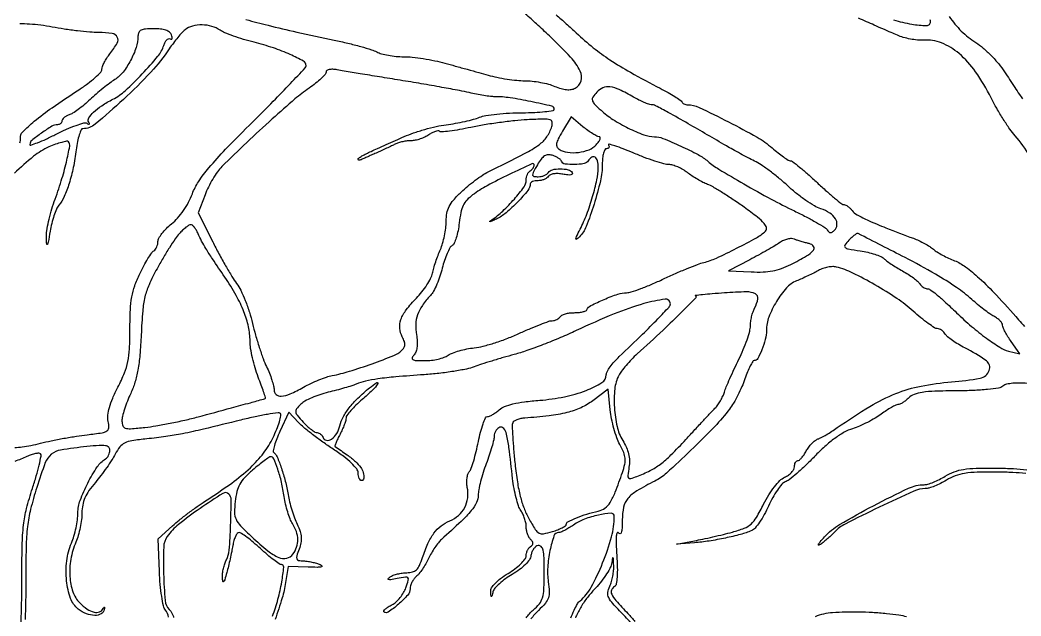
# Model space of a CAD drawing. Extents: x 0 to 565, y 0 to 584.
# Drawn here: x 189.5 to 439.6, y 302.2 to 451.2 of the extents above; entities that cross this region are included whole.
import ezdxf

# ---------------------------------------------------------------- set-up
doc = ezdxf.new("R2010")
doc.units = 0

msp = doc.modelspace()

# ---------------------------------------------------------------- linework, layer by layer
for points in [[(441.843968, 417.175725, 0.041446), (438.124218, 422.222196, -0.027768), (436.808242, 423.909033, -0.010998), (435.184155, 426.361085, -0.010845), (433.542469, 429.091672, -0.013367), (432.136581, 431.709156, 0.035332), (428.264045, 438.216662, 0.0643), (424.118146, 442.795112, 0.082063), (419.752639, 445.428294, 0.111399), (415.221226, 446.146144, -0.039249), (413.732366, 446.166522, -0.022765), (411.959357, 446.412161, -0.022655), (410.193307, 446.82286, -0.035165), (408.721226, 447.350378, 0.000008), (407.170056, 448.032655, 0.000003), (405.12436, 448.932394, 0.000003), (402.958441, 449.884976, 0.000005), (401, 450.74627, 0.007434), (398.985854, 451.596534, 0.004905)], [(245.966484, 451.281182, 0.004043), (251.502234, 449.852328, 0.006618), (258.65679, 448.167474, 0.00306), (268, 446.157224, -0.007543), (271.414444, 445.390492, -0.008699), (274.644751, 444.554036, -0.007934), (277.352301, 443.755964, -0.049246), (278.684259, 443.191375, 0.059565), (279.831742, 442.732599, 0.021355), (281.553746, 442.349967, 0.020832), (283.49589, 442.087579, 0.023162), (285.385468, 442, -0.026362), (287.527413, 441.886991, -0.012372), (290.27896, 441.526801, -0.012221), (293.15085, 441.006139, -0.016796), (295.70121, 440.389109, -0.000117), (298.283078, 439.671219, -0.000077), (301.255934, 438.843367, -0.000078), (304.15003, 438.036482, -0.000149), (306.467928, 437.389109, 0.017977), (308.674133, 436.856921, 0.012462), (311.200661, 436.408051, 0.012585), (313.652044, 436.098189, 0.025147), (315.603119, 436, -0.027776), (317.443085, 435.897707, -0.018546), (319.530539, 435.586137, -0.018699), (321.538158, 435.131611, -0.03451), (323.121159, 434.591103, 0.027867), (324.711033, 434.024576, 0.049029), (326.080105, 433.763253, 0.060374), (327.24954, 433.798315, 0.085412), (328.235969, 434.126287, 0.202643), (329.717895, 435.96062, 0.186652), (329.500673, 438.383956, 0.073649), (327.090196, 441.866176, 0.014934), (321.779169, 447.209277, 0.003859), (318.589521, 450.185655, 0.00619), (315.817764, 452.66977, 0.001792)], [(189.475868, 420.479798, 0.076604), (189.626446, 421.00832, 0.052415), (189.638889, 421.633355, -0.219888), (190.208475, 423.203198, -0.024418), (193.09508, 425.844354, -0.021094), (197.582583, 429.255899, -0.007552), (204.25, 433.746547, 0.015292), (206.452591, 435.280126, 0.021522), (208.310937, 436.788537, 0.018549), (209.708646, 438.122223, 0.195365), (210, 438.83943, -0.093852), (210.129604, 439.523815, -0.025211), (210.5875, 440.5363, -0.024616), (211.234495, 441.654966, -0.023238), (212, 442.727129, 0.035564), (213.810889, 445.400296, 0.25593), (213.845778, 446.902726, 0.243274), (212.587864, 447.792497, 0.032667), (209.25, 448.036755, -0.019279), (206.944147, 448.143571, -0.008134), (203.858713, 448.456611, -0.008034), (200.569069, 448.898224, -0.010385), (197.566897, 449.414436, 0.015548), (194.720279, 449.873694, 0.016534), (191.908352, 450.143895, 0.016379), (189.481219, 450.216673, 0.069241)], [(323.441699, 452.49939, -0.004904), (325.997922, 450.245236, -0.004958), (328.5, 447.949541, 0.018446), (332.747576, 444.258291, 0.023864), (336.916676, 441.213246, 0.019009), (342.042979, 438.104766, 0.00699), (349.5, 434.097495, -0.008443), (351.439701, 433.047857, -0.011903), (353.129167, 432.042702, -0.00819), (354.494079, 431.154516, -0.140745), (354.833333, 430.75, 0.110231), (355.046689, 430.46212, 0.061087), (355.411458, 430.217147, 0.056431), (355.862374, 430.049151, 0.058731), (356.333333, 429.989223, -0.108757), (359.174236, 429.336323, -0.007643), (366.540157, 425.706633, -0.01063), (373.687446, 421.853951, -0.051266), (377.446347, 419.181252, 0.011371), (378.899481, 417.962767, 0.01543), (380.268536, 416.934493, 0.01232), (381.439939, 416.152381, 0.141957), (381.965837, 416, -0.166634), (382.526809, 415.807707, -0.006128), (384.308129, 414.388539, -0.010575), (386.386348, 412.616203, -0.007166), (388.681041, 410.514174, 0.006993), (390.97526, 408.411121, 0.010313), (393.052047, 406.635646, 0.005934), (394.832537, 405.210941, 0.163189), (395.389757, 405.014174, -0.114503), (395.808218, 404.91002, -0.039219), (396.344282, 404.581096, -0.036544), (396.899242, 404.111945, -0.034815), (397.389757, 403.559771, 0.104512), (398.650028, 402.485709, 0.017644), (401.498966, 401.06623, 0.013215), (405.8503, 399.223783, 0.003756), (412.707357, 396.591042, -0.019875), (414.066669, 396.01822, -0.015408), (415.499141, 395.291689, -0.015664), (416.795121, 394.529707, -0.035843), (417.707357, 393.858274, 0.03734), (418.637626, 393.177846, 0.014969), (420.001536, 392.384323, 0.014715), (421.528573, 391.61331, 0.01801), (423, 390.987514, -0.069145), (425.757982, 389.465827, -0.025534), (429.180883, 386.62172, -0.018919), (433.4515, 382.378388, -0.007511), (439, 376.249635, 0.000267), (440.494974, 374.549451, 0.00022)], [(407.752688, 451.235663, 0.036507), (412.307891, 450.142095, 0.036911), (416.045878, 449.809136, 0.420094), (416.996262, 450.75, 0.104638), (416.897935, 451.203527, 0.009806)], [(421.6876, 452.023599, 0.049962), (424.691094, 448.418832, 0.051964), (428.313475, 445.534444, -0.036147), (430.134076, 444.176405, -0.020183), (432.151458, 442.283736, -0.020047), (434.046761, 440.194785, -0.030562), (435.5, 438.225054, 0.001357), (436.758584, 436.292454, 0.001259), (438.059375, 434.317713, 0.001255), (439.225469, 432.566682, 0.004237), (440, 431.430868, -0.007432)], [(188.231125, 344.282063, 0.01435), (190.073516, 344.466881, 0.01613), (192.27627, 344.824475, 0.012856), (194.626162, 345.347252, -0.009908), (197.296342, 345.957827, -0.005983), (200.481821, 346.580434, -0.005992), (203.662199, 347.12332, -0.010452), (206.311951, 347.486416, 0.007242), (210.03074, 347.971701, 0.106105), (211.26258, 348.429281, 0.250917), (211.711876, 349.228703, 0.057036), (211.561579, 350.829697, -0.080166), (211.487988, 352.375793, -0.041275), (211.864351, 354.282031, -0.032219), (212.685606, 356.590106, -0.016205), (213.999628, 359.390921, 0.020058), (215.636823, 362.951659, 0.046952), (216.493676, 365.751148, 0.039763), (216.888915, 368.929952, 0.011054), (217, 373.953768, -0.011229), (217.106626, 378.701008, -0.033007), (217.468174, 381.947657, -0.041153), (218.198283, 384.701591, -0.027024), (219.462805, 387.730842, -0.010668), (220.481752, 389.732723, -0.013734), (221.506837, 391.524653, -0.011539), (222.430886, 392.965784, -0.106394), (222.962805, 393.477012, 0.097514), (223.360127, 393.845666, 0.052521), (223.695333, 394.42646, 0.04949), (223.923086, 395.114644, 0.055227), (224.000029, 395.809017, -0.131333), (224.221881, 396.63901, -0.033851), (225.000102, 397.801216, -0.032073), (226.101424, 399.052261, -0.027851), (227.404489, 400.216398, 0.043736), (228.902907, 401.643071, 0.029448), (230.358911, 403.50513, 0.028693), (231.633432, 405.596212, 0.033501), (232.587968, 407.716398, -0.057674), (234.131427, 410.745324, -0.027796), (236.743682, 414.238693, -0.017809), (240.88874, 418.840125, -0.005), (247.683509, 425.724033, 0.002825), (252.788281, 430.850961, 0.004502), (257.088281, 435.298085, 0.001142), (260.787905, 439.211742, 0.191026), (261, 439.74663, 0.271585), (260.326534, 440.89506, 0.021635), (257.053877, 442.544223, 0.025411), (252.818877, 444.200026, 0.018912), (248, 445.607011, -0.011525), (245.366871, 446.333786, -0.012341), (242.829951, 447.166158, -0.011965), (240.689726, 447.985569, -0.055244), (239.527494, 448.620423, 0.084173), (237.477263, 449.591586, 0.064995), (235.0258, 449.948599, 0.066754), (232.637853, 449.66429, 0.102841), (230.777409, 448.75, 0.041696), (230.004642, 448.037164, 0.012698), (228.957701, 446.83618, 0.012618), (227.848509, 445.425581, 0.013456), (226.836279, 443.990188, -0.040767), (222.229845, 438.161285, -0.018637), (215.352237, 431.313103, -0.012486), (208.315009, 425.128349, -0.175788), (205.204787, 424, 0.302295), (204.798993, 423.729986, 0.024157), (204.337136, 422.457812, 0.026288), (203.908887, 420.762147, 0.016665), (203.581086, 418.75, -0.018863), (202.833441, 414.284428, -0.025021), (201.799863, 410.29717, -0.028081), (200.571258, 407.031279, -0.06827), (199.223692, 404.844613, 0.071611), (198.644683, 403.890928, 0.019928), (198.022659, 402.25239, 0.019683), (197.459656, 400.320724, 0.019496), (197.048255, 398.344613, -0.002325), (196.581616, 395.641084, -0.090146), (196.369709, 395.070113, -0.735508), (196.205718, 395.108979, -0.008467), (196.117619, 396.774983, -0.046952), (196.213124, 398.421578, -0.016161), (196.650335, 400.769663, -0.015897), (197.302447, 403.34286, -0.017754), (198.096286, 405.774983, 0.012592), (199.84337, 410.946035, 0.017518), (201.126125, 415.661513, 0.011907), (201.953923, 419.607994, 0.246929), (201.606242, 420.727092, 0.247002), (201.165903, 420.863829, 0.019824), (199.941052, 420.58624, 0.023152), (198.435053, 420.105813, 0.015518), (196.760195, 419.424913, 0.064892), (192.928291, 417.092553, 0.023154), (188.11559, 412.8487, 0.023522)], [(441.795789, 360.259715, 0.018527), (439.513581, 360.399983, 0.029102), (437.550481, 360.333499, 0.033571), (436.005411, 360.085491, 0.114608), (435.096412, 359.641344, -0.132179), (434.022767, 359.162037, -0.013742), (431.257869, 358.801788, -0.015283), (427.71463, 358.547952, -0.009039), (423.475956, 358.450972, 0.006515), (418.097728, 358.355079, 0.028743), (414.941546, 358.075575, 0.05083), (412.911115, 357.562809, 0.10955), (411.558115, 356.700972, -0.026619), (410.833814, 356.049944, -0.029044), (410.064436, 355.499661, -0.030263), (409.357359, 355.111271, -0.110899), (408.86185, 355, 0.114179), (408.29884, 354.869734, 0.015581), (407.223836, 354.301981, 0.017252), (405.975037, 353.533643, 0.013794), (404.683278, 352.623765, -0.027414), (403.175584, 351.622065, -0.015742), (401.260088, 350.575298, -0.015695), (399.263105, 349.641828, -0.025159), (397.5, 348.9871, 0.053397), (395.443693, 348.088591, 0.028417), (393.110945, 346.575335, 0.0249), (390.601538, 344.53747, 0.017837), (388, 342.02728, -0.009762), (385.762278, 339.797248, -0.012034), (383.587004, 337.810685, -0.010486), (381.697059, 336.234741, -0.081853), (380.70044, 335.676312, 0.129154), (379.856883, 335.09389, 0.025923), (378.730885, 333.636441, 0.025807), (377.565175, 331.75359, 0.021596), (376.522614, 329.647051, -0.021172), (375.478365, 327.532603, -0.024779), (374.3077, 325.625823, -0.024853), (373.174994, 324.135379, -0.119593), (372.322174, 323.509402, -0.032413), (369.537503, 322.554563, -0.01434), (365.75636, 321.641885, -0.014171), (361.700735, 320.904608, -0.019185), (358, 320.484175), (353.5, 320.147139), (358, 320.962892, 0.007485), (360.08231, 321.372656, 0.003985), (362.646875, 321.938717, 0.003966), (365.258354, 322.558841, 0.006157), (367.5, 323.139323, 0.025357), (370.468556, 324.111241, 0.090857), (372.164674, 325.147234, 0.078716), (373.508534, 326.79504, 0.016129), (375.297807, 330.111267, -0.022562), (376.58389, 332.42323, -0.027463), (377.998285, 334.45698, -0.029832), (379.383256, 336.02898, -0.090595), (380.547807, 336.839829, 0.047509), (381.485858, 337.380006, 0.051196), (382.279668, 338.07584, 0.057259), (382.823431, 338.814804, 0.130734), (383, 339.478561, -0.052655), (383.061471, 340.060659, -0.072502), (383.244112, 340.553077, -0.092401), (383.513878, 340.883818, -0.177405), (383.83102, 341, 0.18013), (384.233123, 341.14972, 0.034195), (384.797712, 341.709632, 0.032589), (385.399025, 342.490785, 0.024876), (385.954921, 343.415769, -0.037325), (386.569561, 344.383162, -0.032892), (387.345685, 345.292748, -0.034357), (388.158509, 346.020097, -0.079615), (388.873901, 346.413128, 0.036582), (389.708804, 346.782585, 0.010012), (390.966297, 347.485588, 0.010066), (392.363903, 348.342317, 0.010335), (393.713494, 349.247358, -0.016857), (401.869198, 354.56375, -0.040636), (408.310311, 357.777042, -0.046632), (414.62723, 359.650535, -0.029447), (422.250603, 360.695664, 0.026878), (429.398451, 361.638252, 0.25914), (431.67432, 363.524207, 0.344064), (430.94447, 365.960501, 0.037193), (425.566898, 369.203196, -0.017169), (423.951332, 370.091264, -0.019146), (422.459742, 371.058373, -0.018832), (421.259757, 371.972843, -0.088622), (420.70031, 372.630108, 0.058285), (420.305355, 373.155257, 0.050958), (419.782938, 373.602202, 0.053725), (419.218431, 373.909513, 0.09481), (418.70031, 374.015686, -0.14189), (417.997458, 374.229233, -0.012172), (416.431042, 375.303653, -0.015308), (414.601775, 376.712138, -0.011267), (412.660683, 378.378225, 0.034755), (408.606989, 381.539658, 0.017602), (403.111645, 384.96718, 0.017228), (397.567397, 387.910337, 0.05), (393.5, 389.411908, 0.074816), (392.554211, 389.510991, 0.037061), (391.353125, 389.36731, 0.035733), (390.104127, 389.028912, 0.043552), (389, 388.53177, -0.011077), (387.827274, 387.909314, -0.005927), (386.353125, 387.190009, -0.005898), (384.830536, 386.491148, -0.009168), (383.5, 385.928326, 0.115774), (381.010778, 384.179778, 0.045749), (378.508406, 380.793974, 0.04565), (376.61459, 376.911253, 0.090891), (376, 373.558256, -0.060637), (375.72636, 371.31019, -0.035808), (374.890463, 368.734757, -0.030939), (373.831445, 366.527128, -0.271827), (372.933487, 366, 0.264971), (372.569007, 365.792262, 0.016724), (371.953428, 364.668868, 0.021065), (371.289667, 363.205031, 0.013798), (370.643963, 361.468487, -0.020808), (369.885076, 359.511948, -0.01466), (368.87787, 357.377692, -0.014827), (367.792095, 355.389739, -0.029892), (366.799961, 353.905776, -0.029043), (363.082031, 349.555267, -0.009532), (357.128346, 343.588386, -0.007292), (351.061409, 337.903986, -0.068503), (348.121208, 335.886088, 0.01757), (343.619186, 333.427647, 0.084722), (341.403224, 331.545956, 0.120933), (340.337097, 329.378102, 0.053323), (339.984687, 326.181906, -0.010563), (339.93363, 324.08952, -0.058686), (339.751774, 322.982083, -0.327497), (339.439225, 322.740602, -0.26376), (339.054304, 322.946374, 0.582771), (338.723514, 322.930283, 0.097959), (338.505943, 322.148961, 0.028109), (338.467766, 320.248553, 0.007923), (338.621762, 317.287618, -0.011642), (338.755935, 314.276172, -0.023644), (338.694239, 311.907168, -0.024687), (338.479285, 310.163823, -0.214496), (338.052144, 309.532227, 0.161289), (337.307724, 308.64374, 0.212568), (337.350882, 307.600041, 0.06701), (338.421283, 306.015282, 0.007266), (341.410961, 302.75678, -0.021186), (343.146037, 300.756692, -0.020939)], [(315.958271, 301.667738, -0.060635), (317.75, 303.632626, 0.04638), (319.281304, 305.21891, 0.097854), (320.067953, 306.729979, 0.061252), (320.416197, 308.853507, 0.010049), (320.5, 313.02267, 0.007623), (320.443477, 316.730017, 0.047152), (320.206721, 318.618411, 0.131133), (319.739089, 319.51723, 0.259966), (319, 319.763479, 0.1197), (318.403098, 319.493096, 0.06844), (317.849019, 318.922296, 0.062088), (317.419226, 318.153658, 0.061029), (317.188151, 317.29856, -0.113396), (316.775825, 316.228665, -0.046308), (315.782516, 315.015847, -0.039088), (314.335311, 313.762124, -0.02642), (312.511653, 312.559697, 0.02314), (310.807291, 311.451892, 0.026656), (309.294728, 310.238879, 0.027196), (308.141405, 309.089667, 0.119876), (307.689503, 308.250921, -0.002229), (307.383619, 307.101242, -0.357029), (307.283082, 307.029397, -0.373964), (307.197586, 307.114164, -0.002296), (307.116001, 308.288476, -0.157657), (307.349318, 309.210016, -0.052051), (308.221469, 310.32289, -0.041115), (309.607645, 311.538386, -0.023075), (311.468392, 312.788476, 0.025339), (313.181421, 313.950612, 0.031934), (314.633478, 315.200216, 0.033427), (315.67604, 316.366325, 0.162405), (315.968392, 317.190983, -0.05685), (316.061079, 317.887646, -0.049128), (316.31006, 318.582606, -0.051658), (316.668437, 319.173183, -0.092405), (317.087132, 319.553851, 0.075363), (317.526767, 319.927179, 0.181024), (317.674265, 320.321227, 0.150038), (317.536977, 320.768438, 0.047458), (317.087132, 321.312868, -0.075333), (316.670193, 321.878726, -0.038453), (316.319345, 322.690919, -0.037107), (316.080099, 323.602307, -0.045665), (316, 324.477494, 0.052144), (315.90187, 325.415893, 0.029177), (315.599058, 326.524147, 0.028806), (315.15783, 327.620374, 0.041289), (314.635089, 328.527494, -0.071417), (314.06494, 329.670434, -0.017725), (313.475976, 331.683076, -0.017763), (312.960484, 334.058304, -0.016981), (312.605853, 336.5, 0.003141), (311.690463, 344.318176, 0.030094), (311.080084, 347.61613, 0.10295), (310.385722, 349.059626, 0.332408), (309.422433, 349.331861, 0.090686), (308.878594, 349.000459, 0.066649), (308.417692, 348.463728, 0.065307), (308.10603, 347.811905, 0.078981), (307.999496, 347.143011, -0.060467), (307.885064, 346.20266, -0.010024), (307.411788, 344.437296, -0.010877), (306.765041, 342.373849, -0.009433), (305.999496, 340.239273, 0.014491), (305.234105, 338.035228, 0.013963), (304.587352, 335.763286, 0.014028), (304.130144, 333.731632, 0.048363), (304, 332.389273, -0.113663), (303.570761, 330.525463, -0.059789), (302.277082, 328.516642, -0.03117), (299.743247, 325.817939, -0.006036), (294.811808, 321.292387, 0.043527), (294.056106, 320.486648, 0.017597), (293.166162, 319.269071, 0.017255), (292.29492, 317.883968, 0.020979), (291.580262, 316.527897, -0.020227), (290.87791, 315.190302, -0.01805), (290.044223, 313.860721, -0.018417), (289.207607, 312.720442, -0.052112), (288.518454, 312.015316, 0.060763), (287.937279, 311.399783, 0.044016), (287.446046, 310.593767, 0.044598), (287.111074, 309.730728, 0.07039), (287, 308.945649, -0.185195), (286.40504, 307.394434, -0.030176), (284.06755, 305.091356, -0.027794), (281.543611, 303.124107, -0.362735), (280.443931, 303.222735, -0.381283), (280.42947, 303.476787, -0.045531), (280.852411, 303.919401, -0.03615), (281.545371, 304.440586, -0.0203), (282.453662, 304.975201, 0.061694), (283.46679, 305.690296, 0.036764), (284.4845, 306.762256, 0.036291), (285.355152, 307.998995, 0.0514), (285.925817, 309.217044, 0.012555), (286.540823, 311.134864, 0.268636), (286.404741, 311.691738, 0.244208), (285.840891, 311.883113, 0.010616), (283.723662, 311.512995, -0.007873), (282.143795, 311.227873, -0.099549), (281.542383, 311.249315, -0.573228), (281.476021, 311.467152, -0.054267), (282, 311.924012, -0.061937), (282.764042, 312.326583, -0.028077), (283.844407, 312.666797, -0.027274), (285.039241, 312.902046, -0.033547), (286.172448, 312.984687, 0.062246), (287.596984, 313.171016, 0.129016), (288.568338, 313.715636, 0.096518), (289.318267, 314.78694, 0.025394), (290.074073, 316.75, -0.025976), (291.451254, 320.314574, -0.054599), (292.949453, 322.873258, -0.067663), (294.722936, 324.687907, -0.067364), (296.919029, 325.966461, 0.083064), (299.095861, 327.326519, 0.091718), (300.624328, 329.281048, 0.090253), (301.368459, 331.680394, 0.077554), (301.278301, 334.324493, -0.040702), (301.157402, 335.444557, -0.038814), (301.21624, 336.587686, -0.041353), (301.431358, 337.58873, -0.098848), (301.788328, 338.255746, 0.087491), (302.254718, 339.081947, 0.011994), (302.870881, 340.970438, 0.013475), (303.492438, 343.265788, 0.011023), (304.036109, 345.75, -0.015047), (304.580568, 348.145363, -0.023535), (305.20647, 350.164062, -0.019982), (305.833189, 351.698868, -0.293835), (306.301365, 352, 0.105265), (306.827323, 352.111971, 0.027619), (307.598173, 352.508144, 0.026793), (308.445751, 353.067749, 0.024618), (309.253984, 353.729853, -0.091833), (310.584578, 354.550068, -0.034819), (312.677931, 355.196813, -0.026405), (315.541719, 355.709782, -0.011712), (319.362282, 356.097067, 0.031038), (325.51822, 356.962419, 0.041253), (330.941684, 358.546489, 0.046448), (334.891605, 360.500822, 0.260276), (336, 362.485846, -0.130219), (336.198645, 363.235647, -0.02575), (336.954687, 364.416609, -0.025691), (338.005807, 365.737082, -0.021411), (339.25, 367.02923, 0.002556), (345.036114, 372.601803, 0.007651), (348.913509, 376.491746, 0.004741), (351.682523, 379.410951, 0.189604), (352, 380.218064, 0.455513), (350.671946, 381.373346, 0.034678), (345.412049, 380.26186, 0.027836), (337.933792, 377.673305, 0.012821), (328.5, 373.522121, -0.010125), (324.578461, 371.771208, -0.007802), (320.234375, 370.015564, -0.007899), (316.121977, 368.501949, -0.018628), (313, 367.537492, 0.004943), (310.254807, 366.771056, 0.004243), (307.38125, 365.911575, 0.004275), (304.784918, 365.086574, 0.012233), (303, 364.453814, -0.04162), (301.075447, 363.896326, -0.010679), (297.884375, 363.324201, -0.0108), (294.202339, 362.826155, -0.010781), (290.5, 362.487235, 0.00365), (283.393014, 361.938711, 0.013553), (278.928571, 361.439156, 0.021382), (275.833252, 360.871765, 0.044447), (273.5, 360.116931, -0.023599), (272.409073, 359.713103, -0.006138), (270.61875, 359.16896, -0.006227), (268.560937, 358.598706, -0.006323), (266.5, 358.082914, 0.023113), (264.451418, 357.496483, 0.021988), (262.430569, 356.715011, 0.022553), (260.70846, 355.865955, 0.069094), (259.667894, 355.089386, 0.031774), (258.623365, 353.917914, 0.203213), (258.420552, 353.16667, 0.140555), (258.785877, 352.340994, 0.012892), (260.282564, 350.640116, 0.01976), (261.296469, 349.6293, 0.024488), (262.319624, 348.775534, 0.023989), (263.227663, 348.156365, 0.138498), (263.781337, 348, -0.101236), (264.212894, 347.911717, -0.070386), (264.639842, 347.653401, -0.067086), (264.997553, 347.271098, -0.07425), (265.226637, 346.82009, 0.279911), (266.0781, 346.09825, 0.192774), (267.345149, 346.38629, 0.10582), (268.662782, 347.785072, 0.082304), (269.44081, 349.730509, -0.070377), (270.244183, 351.886228, -0.041649), (271.752322, 354.185631, -0.034464), (273.953946, 356.632696, -0.020562), (276.878632, 359.240213, -0.03465), (278.666018, 360.510153, -0.793446), (278.919276, 360.253017, -0.06018), (277.58381, 358.614605, -0.01469), (275, 356.268005, 0.015612), (273.467628, 354.871149, 0.020869), (272.17319, 353.505612, 0.018617), (271.20875, 352.31228, 0.160669), (270.993839, 351.672077, -0.072265), (270.898546, 351.039565, -0.015773), (270.545419, 349.992781, -0.016117), (270.055096, 348.796983, -0.014836), (269.475954, 347.601219, 0.009133), (268.91568, 346.477267, 0.014916), (268.48699, 345.502532, 0.00861), (268.176344, 344.695136, 0.348696), (268.232115, 344.527381, -0.011746), (271.259889, 342.445699, -0.029889), (273.322913, 340.758356, -0.041759), (274.648233, 339.312728, -0.101032), (275.284943, 338.018377, -0.040573), (275.421427, 337.244995, -0.069858), (275.391465, 336.592898, -0.105746), (275.209912, 336.158789, -0.24577), (274.90638, 336, -0.197024), (274.560127, 336.14195, -0.086202), (274.266249, 336.552997, -0.066125), (274.066694, 337.161992, -0.046181), (274, 337.882542, 0.165482), (273.643785, 338.929365, 0.037584), (272.373918, 340.345162, 0.030573), (270.418049, 342.004044, 0.015091), (267.75, 343.877213, -0.009635), (265.180078, 345.63995, -0.009066), (262.626559, 347.535641, -0.009067), (260.424723, 349.297596, -0.030767), (259.085094, 350.556956), (256.670188, 353.124568), (254.454506, 348.312284, 0.014754), (253.655037, 346.431759, 0.02309), (253.091593, 344.766733, 0.019332), (252.761316, 343.425645, 0.294256), (252.926186, 343, -0.136942), (253.77394, 341.929318, -0.017213), (254.833982, 339.139335, -0.020335), (255.812867, 335.835079, -0.021051), (256.507177, 332.5, 0.02033), (256.874431, 330.723081, 0.012872), (257.439217, 328.684008, 0.012925), (258.098507, 326.706458, 0.023186), (258.755414, 325.126411, -0.027479), (259.494341, 323.305151, -0.062585), (259.796633, 321.854757, -0.069452), (259.71597, 320.470561, -0.041032), (259.259452, 318.876411, 0.015309), (258.674315, 317.169823, 0.164004), (258.692662, 316.448217, 0.262055), (259.138685, 316.066644, 0.040676), (260.336864, 315.929715, -0.027978), (261.310217, 315.843424, -0.01681), (262.452079, 315.638022, -0.016811), (263.577449, 315.356394, -0.028002), (264.5, 315.035416, -0.140655), (264.922915, 314.70016, -0.535855), (264.825539, 314.443647, -0.055878), (263.767627, 314.324115, -0.007458), (261.518555, 314.355701), (256.53711, 314.5), (255.892993, 310.5, -0.032442), (255.017089, 306.664562, -0.011236), (253.274051, 301.257658, -0.010116)], [(226.599141, 301.846431, 0.156378), (225.871762, 303.654518, -0.120155), (225.380719, 304.661879, -0.014864), (224.928927, 307.08046, -0.016826), (224.568311, 310.038847, -0.01308), (224.369077, 313.274842), (224.08075, 321.431954), (227.622764, 324.676313, -0.015062), (229.313629, 326.133912, -0.00793), (231.495423, 327.846397, -0.007882), (233.787198, 329.530881, -0.01203), (235.832389, 330.912179, 0.014008), (242.429825, 335.406107, 0.031843), (247.081189, 339.242314, 0.041301), (250.385376, 342.898082, 0.052284), (252.756422, 346.78366, 0.014546), (253.668616, 348.85779, 0.022013), (254.328384, 350.715681, 0.0181), (254.733059, 352.230731, 0.258063), (254.583675, 352.749659, 0.233538), (254.004343, 352.945862, 0.006963), (251.399076, 352.562155, 0.012512), (248.276198, 351.977161, 0.008148), (244.700668, 351.153168, -0.00185), (235.374505, 348.879855, -0.00927), (230.123311, 347.72292, -0.014412), (225.972437, 347.012558, -0.009851), (221.223303, 346.435238, 0.011905), (217.500043, 345.967101, 0.074693), (215.672754, 345.405865, 0.115892), (214.469247, 344.436887, 0.046768), (213.326325, 342.648715, -0.023977), (212.470855, 341.165603, -0.010329), (211.19705, 339.270498, -0.010193), (209.755487, 337.305085, -0.013281), (208.353021, 335.570001, 0.024628), (206.757237, 333.501475, 0.048462), (205.742378, 331.691396, 0.056158), (205.187161, 329.908866, 0.047474), (205, 327.942125, -0.032118), (204.892235, 326.26623, -0.018641), (204.559375, 324.275935, -0.018584), (204.074913, 322.297532, -0.029625), (203.5, 320.654243, 0.054847), (202.234997, 316.355499, 0.059903), (201.987431, 312.012783, 0.066794), (202.745745, 308.195647, 0.114472), (204.454545, 305.454545, 0.044676), (206.31638, 303.898701, 0.092411), (208.039068, 303.124197, 0.14694), (209.413519, 303.197907, 0.193626), (210.341667, 304.025, -0.02232), (210.528118, 304.362259, -0.482015), (210.626262, 304.374375, -0.238062), (210.674298, 304.233161, -0.01415), (210.596672, 303.775, -0.224048), (209.796802, 302.693821, -0.127713), (208.184954, 302.301115, -0.091638), (206.106331, 302.717791, -0.070256), (204.092816, 303.873013, -0.143461), (202.159895, 306.554047, -0.059391), (201.170429, 310.957401, -0.055695), (201.214595, 315.929884, -0.069015), (202.394454, 320.401636, 0.027933), (203.009649, 322.141165, 0.018467), (203.528371, 324.197096, 0.018604), (203.88526, 326.239243, 0.033966), (204, 327.926343, -0.089159), (204.564724, 331.068109, -0.029142), (206.465462, 335.394341, -0.028401), (208.821921, 339.425254, -0.108275), (210.902227, 341.439573, 0.08504), (211.322421, 341.810533, 0.053419), (211.677529, 342.363162, 0.051808), (211.918606, 343.001929, 0.064428), (212, 343.630973, 0.206066), (211.690362, 344.350379, 0.152317), (210.903063, 344.736141, 0.056571), (209.33562, 344.799296, 0.00886), (206.25, 344.519368, 0.011556), (199.68894, 343.652889, 0.133368), (197.338165, 342.604258, 0.134257), (195.847659, 340.51255, 0.011766), (193.726631, 334.293227, 0.015089), (192.186394, 328.833484, 0.032321), (191.402246, 324.52837, 0.024033), (191.057802, 319.432681, 0.00522), (190.978493, 310.61602, -0.01004), (190.805066, 301.31029, -0.02299)], [(189.624007, 297.943695, 0.012701), (189.899341, 303.512951, 0.005822), (189.989176, 310.784906, -0.00482), (190.082406, 319.794759, -0.023368), (190.423239, 324.896058, -0.033556), (191.180946, 329.04755, -0.017899), (192.640981, 334.060592, 0.008938), (193.607102, 337.169189, 0.013799), (194.319127, 339.891127, 0.008078), (194.806802, 342.155805, 0.250379), (194.645207, 342.688126, 0.207974), (194.225639, 342.853423, 0.039033), (193.386445, 342.758332, 0.035908), (192.355505, 342.48116, 0.026049), (191.254226, 342.032957, -0.027979), (188.218688, 340.811166, -0.019552)], [(440.830768, 337.777485, 0.013145), (437.528232, 338.023362, 0.009485), (433.835756, 338.130684, 0.008143), (428.653932, 338.098572, 0.033183), (425.517763, 337.819271, 0.051396), (423.191585, 337.205766, 0.046757), (420.95972, 336.116578, -0.020707), (419.502526, 335.30902, -0.020789), (417.985418, 334.625927, -0.021143), (416.616409, 334.142863, -0.073851), (415.692769, 334.003738, 0.106201), (412.832447, 333.383079, 0.005417), (404.17205, 329.346916, 0.006091), (395.685766, 325.151544, 0.088222), (393.021045, 323.137127, -0.016381), (392.29488, 322.403467, -0.008937), (391.359307, 321.549379, -0.008897), (390.376476, 320.714419, -0.013973), (389.5, 320.036297, -0.106628), (389.07478, 319.847377, -0.63524), (388.96875, 319.988434, -0.051549), (389.45033, 320.707241, -0.00937), (390.5, 321.923447, -0.077493), (394.26751, 325.00355, -0.011813), (402.777428, 329.730685, -0.010162), (411.538196, 334.105045, -0.109215), (415.381966, 334.985625, 0.071903), (416.33376, 335.13064, 0.021747), (417.716083, 335.616888, 0.021294), (419.237181, 336.30405, 0.021674), (420.685134, 337.114419, -0.047602), (422.907915, 338.211383, -0.05236), (425.228622, 338.825473, -0.033218), (428.383967, 339.102744, -0.007832), (433.679204, 339.132263, -0.009714), (437.71074, 339.013234, -0.016976), (441.040409, 338.736596, -0.016551)], [(252.623766, 302.124273, 0.023048), (253.975074, 306.35376, 0.023574), (254.91963, 310.658089, 0.01705), (255.418508, 314.337008, 0.444021), (254.819122, 315, -0.155968), (254.295938, 315.167269, -0.009126), (252.934333, 316.175, -0.013105), (251.341106, 317.467599, -0.009226), (249.615826, 319, 0.010967), (247.878647, 320.532184, 0.015119), (246.248864, 321.825, 0.011697), (244.853798, 322.814601, 0.149496), (244.247575, 323, 0.235237), (243.815664, 322.784894, 0.049908), (243.365352, 322.045313, 0.042363), (242.966914, 320.994782, 0.029061), (242.688908, 319.75, -0.009395), (242.415975, 318.253641, -0.005115), (242.027629, 316.426562, -0.005094), (241.594671, 314.576211, -0.008053), (241.181864, 313, -0.005622), (240.669298, 311.240668, -0.111564), (240.393605, 310.755732, -0.634006), (240.195759, 310.816598, -0.024522), (240.102361, 311.815741, -0.041213), (240.141911, 312.850415, -0.025588), (240.349738, 314.048541, -0.025599), (240.678573, 315.218026, -0.041551), (241.088235, 316.164869, 0.104175), (241.802694, 318.614428, 0.010176), (242.148606, 324.802412, 0.007046), (242.284868, 331.169019, 0.200812), (241.673882, 332.659452, 0.351223), (240.206775, 332.821295, 0.009758), (234.511291, 329.047542, 0.017635), (229.120643, 325.034355, 0.071261), (226.323827, 322.05194, 0.145265), (225.42817, 319.371668, 0.015376), (225.406596, 312.709742, 0.01411), (225.77926, 306.029443, 0.177183), (226.82681, 303.77319, -0.052054), (227.275908, 303.219401, -0.038328), (227.655376, 302.526031, -0.039068), (227.914941, 301.806106, -0.067086)], [(327.150086, 301.668101, -0.019946), (327.963972, 303.591699, -0.019751), (328.783088, 305.166422, -0.089973), (329.444609, 305.95403, 0.095447), (332.2204, 309.332681, 0.02823), (335.09082, 315.414193, 0.029063), (337.307024, 321.960409, 0.067183), (338, 327.094534, 0.434648), (337.205811, 327.835537, 0.035479), (334.061481, 327.391825, 0.03736), (330.51939, 326.350991, 0.063254), (327.790493, 324.90653, -0.015916), (326.679672, 324.176628, -0.018745), (325.58258, 323.560043, -0.017919), (324.627785, 323.112056, -0.101059), (324.079037, 323, 0.322017), (322.916766, 322.164858, 0.029902), (321.936649, 318.551619, 0.035028), (321.367252, 314.361706, 0.053325), (321.519497, 310.695785, -0.025099), (321.761381, 308.232104, -0.094817), (321.543962, 306.704648, -0.094676), (320.777792, 305.364173, -0.024983), (319.07264, 303.562909, 0.044513), (317.18697, 301.408514, 0.086357)], [(343.140678, 299.128179, 0.034546), (340.3033, 302.434475, -0.009542), (337.637828, 305.243391, -0.073002), (336.621719, 306.746715, -0.144729), (336.414019, 308.024258, -0.075451), (336.858971, 309.58982, 0.03658), (337.286444, 310.745082, 0.022665), (337.624819, 312.152463, 0.022692), (337.833674, 313.580214, 0.037572), (337.863818, 314.797053, 0.001348), (337.770382, 316.557122, 0.241586), (337.67945, 316.712381, 0.527457), (337.575469, 316.667945, 0.002011), (337.283335, 315.166581, -0.080557), (336.857811, 313.996935, -0.021193), (335.809295, 312.29467, -0.020953), (334.433767, 310.433034, -0.020115), (332.889238, 308.666581, 0.029566), (331.090204, 306.52887, 0.029061), (329.544637, 304.181931, 0.029197), (328.288215, 301.683028, 0.030541)], [(388.251418, 302.060323, -0.074721), (392.524576, 303.043137, -0.024476), (399, 303.224218, -0.009927), (402.510454, 303.080776, -0.009785), (406.029311, 302.797739, -0.009698), (409.100234, 302.429856, -0.036572), (410.993398, 302.022905, 0.03496)]]:
    msp.add_lwpolyline(points, format="xyb")
for points in [[(219, 447.122124, -0.079941), (218.548597, 444.316805, -0.042487), (217.161954, 441.073394, -0.042592), (215.265138, 438.140405, -0.087205), (213.244784, 436.304403, 0.0203), (211.948852, 435.409691, 0.008642), (210.285505, 434.113072, 0.008534), (208.556336, 432.666985, 0.011083), (207.025021, 431.28075, -0.015242), (205.564381, 429.980434, -0.015976), (204.049405, 428.792555, -0.015824), (202.680346, 427.853176, -0.065692), (201.775021, 427.428595, 0.044727), (201.095889, 427.144079, 0.053595), (200.521412, 426.75676, 0.062395), (200.127801, 426.330733, 0.156571), (200, 425.932612, -0.116732), (199.915803, 425.576883, -0.10053), (199.678159, 425.273955, -0.092988), (199.322789, 425.0706, -0.083773), (198.90437, 425, 0.136441), (197.478976, 424.603656, 0.019396), (194.914702, 422.919215, 0.016102), (192.463412, 421.047245, 0.225301), (192, 420.07102, 0.513956), (192.256119, 419.887673, 0.011301), (193.932794, 420.501234, 0.016035), (196.055653, 421.412491, 0.00897), (198.579723, 422.64886, -0.013643), (201.178643, 423.891919, -0.019754), (203.542371, 424.834243, -0.015873), (205.500929, 425.457533, -0.210513), (206.234232, 425.355237, 0.035582), (206.615691, 425.155461, 0.254194), (206.816085, 425.172846, 0.348437), (206.86859, 425.333515, 0.049756), (206.705736, 425.667113, -0.288945), (206.714933, 426.689877, -0.060637), (207.911591, 428.131873, -0.044969), (209.970865, 429.753667, -0.025), (212.734613, 431.362763, 0.065947), (215.845511, 433.532186, 0.018468), (220.079219, 437.70029, 0.016886), (223.961764, 442.104724, 0.095641), (225.44942, 444.840635, -0.044123), (225.782215, 445.637709, -0.074724), (226.209198, 446.2198, -0.111339), (226.656801, 446.504797, -0.228557), (227.060542, 446.462583, 0.147601), (227.354349, 446.38427, 0.315728), (227.532917, 446.518403, 0.134238), (227.550627, 446.886894, 0.036904), (227.381557, 447.448062, 0.139785), (226.873149, 448.124985, 0.079155), (225.961821, 448.612094, 0.056669), (224.64176, 448.90683, 0.02662), (222.893011, 449, 0.018815), (220.863883, 448.923618, 0.093823), (219.768273, 448.629407, 0.17427), (219.204321, 448.055072, 0.10822)], [(266, 438.16154, -0.186633), (265.779729, 437.591974, -0.019239), (264.751562, 436.54537, -0.021878), (263.377892, 435.359727, -0.015776), (261.75, 434.155862, 0.026052), (258.212833, 431.425896, 0.005981), (252.546159, 426.442202, 0.0062), (246.182377, 420.564392, 0.006205), (239.968034, 414.532144, 0.042364), (238.877483, 413.245718, 0.020012), (237.686695, 411.422161, 0.019669), (236.585248, 409.40181, 0.026223), (235.757303, 407.483057), (234.078538, 402.953519), (237.66381, 395.72676, 0.007804), (239.211837, 392.725031, 0.007139), (240.898191, 389.681885, 0.007157), (242.481516, 387.007939, 0.02306), (243.63983, 385.296677, -0.047876), (244.668703, 383.601363, -0.017641), (245.796695, 381.037807, -0.017296), (246.839178, 378.133766, -0.019908), (247.625129, 375.296677, 0.01137), (248.374227, 372.401404, 0.009129), (249.307331, 369.321524, 0.009249), (250.274894, 366.505299, 0.023148), (251.112618, 364.5, -0.015245), (251.837007, 362.840226, -0.01586), (252.448689, 361.160937, -0.015739), (252.884551, 359.679386, -0.064146), (253.002778, 358.75, 0.209846), (253.53289, 357.537297, 0.209781), (254.784516, 357.106569, 0.085366), (256.998356, 357.677618, 0.021611), (260.329892, 359.353087, -0.016982), (262.161801, 360.295715, -0.01385), (264.181269, 361.182024, -0.014078), (266.087196, 361.894455, -0.035222), (267.522336, 362.274922, 0.027585), (271.824452, 363.345461, 0.011541), (277.4924, 365.237116, 0.008038), (282.937932, 367.294782, 0.094044), (284.847621, 368.505111, 0.06485), (285.449613, 369.236209, 0.126272), (285.677293, 369.951609, 0.103088), (285.552243, 370.787247, 0.034364), (285.042222, 371.921108, -0.102501), (284.40375, 374.083469, -0.108531), (284.697747, 376.274308, -0.076733), (286.036768, 378.709262, -0.02871), (288.594891, 381.665369, 0.026144), (289.941841, 383.205836, 0.023703), (291.168333, 384.928184, 0.024428), (292.1172, 386.575622, 0.066871), (292.564455, 387.839313, -0.019955), (292.879627, 389.091736, -0.0094), (293.381029, 390.683077, -0.009298), (293.969285, 392.33224, -0.012936), (294.561091, 393.783927, 0.03342), (295.112824, 395.313637, 0.019484), (295.57732, 397.208618, 0.019424), (295.89595, 399.151228, 0.030942), (296, 400.830979, -0.043823), (296.182304, 402.907004, -0.074585), (296.735988, 404.555285, -0.062178), (297.828333, 406.161723, -0.022323), (299.75, 408.159436, -0.01637), (301.405502, 409.633304, -0.013095), (303.279688, 411.113553, -0.013301), (305.087578, 412.392546, -0.032405), (306.5, 413.209369, 0.003631), (315.598302, 417.794372, 0.03648), (319.22859, 420.005084, 0.088019), (321.143387, 421.958955, 0.076412), (322.384866, 424.547593, 0.113191), (322.462798, 425.671433, 0.294577), (321.946524, 426.24933, 0.075709), (320.499686, 426.420235, 0.004894), (316.253146, 426.236077, 0.013253), (313.141499, 425.987766, 0.007228), (309.338121, 425.526871, 0.007197), (305.483188, 424.946455, 0.011348), (302.195778, 424.326039, -0.008562), (299.354806, 423.773471, -0.013012), (296.867636, 423.400231, -0.007623), (294.800485, 423.176759, -0.223053), (294.314416, 423.35225, 0.230099), (293.952763, 423.477369, 0.05051), (293.292538, 423.329601, 0.042842), (292.489149, 422.983523, 0.029667), (291.646132, 422.464695, -0.042914), (290.678107, 421.903688, -0.029233), (289.496262, 421.430254, -0.029522), (288.292974, 421.105593, -0.051172), (287.263925, 421, 0.031991), (286.259875, 420.935694, 0.022), (285.135785, 420.740522, 0.022244), (284.066189, 420.455544, 0.041454), (283.236431, 420.116671, -0.006421), (282.364356, 419.68705, -0.002394), (281.128827, 419.105213, -0.002371), (279.775842, 418.483747, -0.002868), (278.5, 417.913827, 0.00067), (277.296402, 417.382512, 0.000795), (276.160938, 416.877293, 0.00069), (275.204021, 416.44811, 0.005094), (274.75, 416.238138, -0.055587), (274.462703, 416.138992, -0.106962), (274.220312, 416.137021, -0.162919), (274.061977, 416.229364, -0.181921), (274, 416.394066, -0.249175), (274.140307, 416.658129, -0.013809), (274.954687, 417.175963, -0.018686), (276.004582, 417.751417, -0.012343), (277.25, 418.336724, 0.000844), (278.843704, 419.04144, 0.000342), (281.014063, 420.007304, 0.000338), (283.347698, 421.049633, 0.00043), (285.5, 422.014936, -0.023074), (287.812492, 422.928735, -0.013625), (290.646875, 423.814644, -0.013616), (293.531412, 424.546454, -0.022647), (296, 424.98532, 0.012063), (298.312159, 425.346085, 0.01054), (300.711311, 425.832378, 0.010656), (302.861174, 426.3639, 0.030737), (304.3151, 426.854025, -0.056819), (305.899837, 427.297874, -0.013342), (308.634141, 427.66337, -0.013577), (311.820802, 427.915798, -0.012975), (315.0651, 428, 0.010613), (318.107381, 428.064583, 0.017542), (320.669123, 428.263595, 0.011707), (322.696436, 428.541068, 0.368251), (323, 428.897345, 0.348388), (322.431956, 429.613642, 0.005859), (317.171665, 430.779603, 0.014206), (311.962428, 431.716753, 0.037414), (308.182438, 432, -0.029893), (307.071056, 432.066505, -0.009223), (305.408709, 432.297349, -0.00919), (303.554957, 432.624744, -0.009969), (301.764351, 433.012252, 0.011566), (299.337233, 433.529396, 0.002249), (294.933903, 434.341136, 0.002389), (289.789762, 435.240185, 0.002207), (284.5, 436.11465, -0.000475), (279.320741, 436.952417, -0.000592), (274.510938, 437.740951, -0.000478), (270.474281, 438.411605, -0.004541), (268.75, 438.715897, 0.03259), (267.653857, 438.846515, 0.063175), (266.775337, 438.782502, 0.09814), (266.204587, 438.544837, 0.250175)], [(333.603423, 433.114281, 0.037094), (332.655517, 431.896465, 0.208269), (332.513834, 431.102478, 0.13519), (332.978931, 430.256823, 0.012887), (334.681076, 428.594904, 0.045647), (337.62023, 426.330539, 0.026534), (341.505934, 424.146045, 0.025623), (345.363598, 422.479181, 0.089394), (348.022345, 422, -0.096536), (350.153072, 421.584747, -0.011396), (354.605486, 419.661527, -0.013601), (358.972476, 417.510218, -0.057242), (361.381662, 415.864499, 0.042393), (364.129308, 413.865696, 0.005525), (370.37049, 410.182562, 0.006979), (377.15195, 406.405968, 0.011527), (382.994141, 403.430148, -0.008162), (385.916752, 401.966155, -0.011151), (388.49668, 400.546648, -0.008131), (390.590188, 399.287272, -0.115356), (391.2025, 398.672348, 0.070473), (391.592886, 398.203456, 0.174341), (392.000532, 398.035614, 0.155691), (392.454418, 398.158075, 0.053291), (392.991142, 398.591142, 0.178517), (393.624621, 399.964841, 0.162256), (393.247698, 401.485744, 0.110759), (391.819111, 402.914725, 0.061613), (389.582161, 403.972884, -0.054058), (388.005543, 404.689831, -0.017654), (385.851775, 406.070638, -0.01736), (383.550701, 407.784331, -0.018745), (381.434141, 409.612153, 0.014453), (379.29782, 411.489283, 0.012232), (376.93644, 413.350664, 0.012408), (374.699636, 414.941684, 0.033406), (373.013552, 415.922047, -0.005536), (371.415369, 416.735779, -0.00317), (369.503981, 417.751272, -0.003165), (367.594621, 418.796917, -0.005257), (366, 419.705446, 0.000962), (356.453116, 425.253912, 0.00585), (351.472952, 428.058231, 0.006715), (348.318995, 429.731266, 0.11913), (347.207097, 430, -0.087675), (346.592238, 430.108651, -0.01433), (345.463845, 430.557337, -0.0154), (344.15346, 431.170917, -0.013035), (342.80716, 431.897319, 0.019125), (339.242784, 433.764823, 0.078386), (336.90967, 434.455759, 0.133946), (335.154954, 434.217702, 0.108949)], [(325.043195, 423.348638, 0.014871), (323.990045, 421.435914, 0.071669), (323.587989, 420.263927, 0.149232), (323.675084, 419.467293, 0.151244), (324.192141, 418.860089, 0.109469), (326.317235, 418.091278, 0.062812), (329.054786, 418.081427, 0.063141), (331.688503, 418.74825, 0.115799), (333.5, 420, 0.028145), (334.120792, 420.768795, 0.068177), (334.461555, 421.4125, 0.161609), (334.473887, 421.819572, 0.331565), (334.231713, 422, -0.119884), (333.641224, 422.143645, -0.019009), (332.596087, 422.735509, -0.020147), (331.396108, 423.545192, -0.016412), (330.17778, 424.503862), (327.202109, 427.007724)], [(336.557188, 419.907468, -0.093773), (336.690123, 419.561217, -0.172075), (336.642199, 419.266569, -0.173575), (336.419949, 419.069657, -0.095614), (336.059017, 419, 0.282465), (335.650192, 418.749018, 0.050088), (335.311086, 417.873515, 0.041283), (335.076778, 416.634637, 0.026106), (335, 415.165156, -0.05612), (334.527145, 410.965524, -0.019826), (332.945399, 405.11138, -0.017323), (330.983774, 399.533698, -0.105829), (329.310356, 397, -0.025206), (328.578451, 396.350486, -0.659525), (328.406846, 396.442163, -0.091214), (328.564103, 397.01511, -0.004126), (329.469966, 398.852473, 0.026774), (331.116569, 402.612482, 0.018439), (332.59036, 407.024908, 0.018276), (333.662662, 411.24307, 0.052161), (333.989176, 414.25, 0.056092), (333.804709, 415.949302, 0.186579), (333.191537, 416.866848, 0.305991), (332.363759, 416.882477, 0.111005), (331.5, 416, -0.211152), (330.431484, 415.26737, -0.041277), (328.055626, 415.02339, -0.040664), (325.710915, 415.167673, -0.271738), (324.833333, 415.867815, 0.122564), (324.570309, 416.243633, 0.037478), (324.010417, 416.66165, 0.035003), (323.289972, 417.051894, 0.031932), (322.5, 417.351596, 0.089869), (321.451834, 417.47746, 0.127967), (320.564139, 417.188894, 0.091219), (319.725111, 416.406028, 0.029838), (318.79651, 414.98378, 0.007071), (317.739018, 413.069126, 0.139494), (317.598208, 412.418951, 0.350408), (317.900601, 412.08644, 0.039702), (318.987493, 412, 0.047971), (319.758011, 412.074096, 0.046797), (320.507012, 412.29375, 0.050654), (321.126986, 412.616523, 0.109431), (321.5, 413, -0.198555), (322.524038, 413.739156, -0.057736), (324.496273, 413.97268, -0.057748), (326.468277, 413.749181, -0.199848), (327.490694, 413.015058, -0.294098), (327.48432, 412.670407, -0.20526), (327.148264, 412.452465, -0.070918), (326.361099, 412.429752, -0.021164), (325.170991, 412.615802, 0.035576), (323.968112, 412.768505, 0.049269), (322.882476, 412.721457, 0.059183), (322.033126, 412.495516, 0.161123), (321.562263, 412.100744, -0.103659), (321.161164, 411.678866, -0.05167), (320.51164, 411.323344, -0.048146), (319.733901, 411.081612, -0.051328), (318.940983, 411, 0.039692), (318.197768, 410.940908, 0.058928), (317.570164, 410.762879, 0.0775), (317.143047, 410.501708, 0.220286), (317, 410.192778, -0.1728), (316.424973, 408.578606, -0.02051), (313.863131, 405.689626, -0.025258), (310.946984, 402.952052, -0.065937), (308.533483, 401.399497, -0.006453), (307.416339, 400.891137, -0.067539), (306.933762, 400.752751, -0.756649), (306.890177, 400.850427, -0.027443), (307.407592, 401.235782, 0.042712), (310.144046, 403.406617, 0.025168), (313.034832, 406.421095, 0.020771), (315.443883, 409.445707, 0.159086), (316, 411.149321, -0.05218), (316.074151, 411.857927, -0.04846), (316.29375, 412.554549, -0.051884), (316.616781, 413.13766, -0.102268), (317, 413.5, 0.049341), (317.382538, 413.792123, 0.047369), (317.70625, 414.157248, 0.051103), (317.927979, 414.536926, 0.107018), (318, 414.869562, 0.54708), (317.42861, 415.235481, 0.0046), (311.730541, 412.547377, 0.011825), (306.245822, 409.736102, 0.033546), (302.61601, 407.43826, 0.048499), (301.186725, 406.1634, 0.074671), (300.257634, 404.79497, 0.061504), (299.661879, 403.024178, 0.023214), (299.257115, 400.43826, -0.021775), (298.958368, 398.493068, -0.027609), (298.506657, 396.732381, -0.027681), (297.98069, 395.342157, -0.15627), (297.460171, 394.757078, 0.135214), (296.902261, 394.17976, 0.0231), (296.227096, 392.793804, 0.02373), (295.57, 391.046327, 0.019195), (295.028031, 389.116845, -0.022679), (294.446595, 387.100896, -0.021027), (293.672093, 385.093307, -0.021545), (292.831087, 383.366967, -0.06349), (292.061857, 382.29677, 0.036764), (290.06021, 379.803859, 0.06547), (288.865024, 377.464198, 0.073116), (288.393255, 375.08256, 0.058825), (288.570663, 372.475024, -0.030682), (288.766889, 370.901973, -0.044658), (288.72987, 369.505387, -0.052616), (288.469499, 368.345907, -0.091931), (287.990903, 367.489038, 0.075198), (287.519923, 366.707959, 0.380299), (287.673358, 366.266234, 0.11833), (288.470508, 366.042095, 0.009634), (290.655049, 366, 0.03046), (292.292894, 366.099869, 0.026365), (293.988804, 366.398878, 0.027246), (295.498617, 366.835834, 0.066776), (296.527494, 367.357881, -0.060607), (297.591381, 367.914236, -0.020729), (299.247105, 368.461671, -0.020256), (301.142253, 368.920146, -0.022038), (303.015843, 369.208651, 0.036549), (305.218891, 369.613593, 0.014112), (308.203811, 370.48184, 0.013883), (311.399592, 371.608903, 0.01667), (314.335613, 372.85077, -0.007096), (317.041553, 374.056901, -0.009353), (319.54368, 375.074914, -0.007163), (321.654162, 375.85338, -0.084966), (322.510753, 376, 0.064724), (323.081102, 376.074142, 0.051864), (323.66072, 376.29375, 0.053426), (324.162573, 376.617237, 0.08468), (324.5, 377, -0.144102), (324.929792, 377.385395, -0.041175), (325.775921, 377.70625, -0.037776), (326.836466, 377.926352, -0.03229), (327.975684, 378, 0.024495), (329.094372, 378.054836, 0.033234), (330.091815, 378.220312, 0.035034), (330.861837, 378.459257, 0.197937), (331.166667, 378.75, -0.173965), (332.134099, 379.762364, -0.014488), (335.480108, 381.315714, -0.018812), (338.922932, 382.643293, -0.082793), (341.062378, 383, 0.078521), (342.231396, 383.184723, 0.010529), (344.592341, 384.005287, 0.011952), (347.367288, 385.111886, 0.009797), (350.278451, 386.422253, -0.006524), (353.253553, 387.784893, -0.00681), (356.22108, 389.04946, -0.006578), (358.813304, 390.072992, -0.02959), (360.367779, 390.560221, 0.046118), (363.503689, 391.658044, 0.010562), (368.565182, 394.103285, 0.0096), (373.503698, 396.739745, 0.062406), (375.769103, 398.406154, 0.271261), (376.016172, 399.25843, 0.121368), (375.4476, 400.326528, 0.046003), (373.804463, 401.851542, 0.008143), (370.430064, 404.363421, 0.007724), (367.714682, 406.25386, 0.008438), (365.020272, 408.003191, 0.007992), (362.668433, 409.422508, 0.040942), (361.293271, 410.078598, -0.02703), (360.144025, 410.588197, -0.014092), (358.767993, 411.339207, -0.013973), (357.395465, 412.191559, -0.020715), (356.247451, 413.019995, 0.03502), (355.128386, 413.77986, 0.029417), (353.848378, 414.426321, 0.030442), (352.604384, 414.877587, 0.068692), (351.615141, 415.027055, -0.065432), (350.406889, 415.2016, -0.010677), (348.137973, 415.892284, -0.011604), (345.488249, 416.829762, -0.009993), (342.748171, 417.934523, 0.007865), (340.195239, 418.97648, 0.015819), (338.14444, 419.702246, 0.017539), (336.701868, 420.106825, 0.670544)], [(229.31241, 397.75, 0.033998), (228.302655, 396.469145, 0.008578), (226.841934, 394.251562, 0.008714), (225.256609, 391.653507, 0.008696), (223.76165, 389, 0.017955), (221.772827, 384.983463, 0.047224), (220.734161, 381.94595, 0.038794), (220.177486, 378.442018, 0.009064), (219.809342, 372.5, -0.010095), (219.485612, 367.443729, -0.02314), (218.989384, 363.659869, -0.029631), (218.251383, 360.58988, -0.03515), (217.185788, 357.804864, 0.016008), (216.349108, 355.846119, 0.016147), (215.642075, 353.843461, 0.016167), (215.140142, 352.062879, 0.060682), (215, 350.912408, 0.087539), (215.214786, 349.695011, 0.242645), (215.834807, 349.12266, 0.08716), (217.171099, 348.994693, 0.006819), (220.75, 349.325057, 0.015383), (223.483877, 349.700425, 0.007108), (227.014062, 350.348024, 0.007033), (230.708296, 351.134308, 0.009702), (234, 351.950947, 0.00027), (242.349082, 354.19993, 0.001311), (247.082514, 355.491035, 0.000603), (250.351962, 356.396277, 0.061463), (250.786654, 356.577041, 0.35319), (250.8574, 356.756817, 0.003281), (250.390836, 358.209929, 0.009049), (249.796895, 359.914201, 0.005507), (249.036654, 361.907008, -0.021561), (248.256761, 364.166573, -0.01672), (247.598267, 366.684476, -0.017013), (247.141961, 369.078612, -0.038597), (247, 370.914896, 0.053512), (246.618781, 374.466721, 0.040482), (245.478765, 378.221649, 0.034366), (243.532818, 382.308502, 0.020729), (240.706343, 386.871958, -0.001789), (237.612281, 391.46896, -0.009466), (235.974259, 394.025027, -0.01669), (234.910377, 395.893527, -0.019031), (234.022363, 397.75, 0.029701), (233.587519, 398.611394, 0.038556), (233.085464, 399.339063, 0.042695), (232.591067, 399.852651, 0.181736), (232.199065, 400, 0.143112), (231.749432, 399.868613, 0.023378), (231.000305, 399.339063, 0.024114), (230.154349, 398.611494, 0.01918)], [(396.589365, 396.098747, 0.03255), (395.62228, 394.879293, 0.374112), (395.68467, 394.317351, 0.143865), (396.443136, 393.943013, 0.005963), (399.461903, 393.453442, -0.019266), (401.325199, 393.100158, -0.021437), (403.08955, 392.614188, -0.021376), (404.54615, 392.075234, -0.095752), (405.299545, 391.572912, 0.038027), (405.986352, 390.990938, 0.009905), (407.175491, 390.16489, 0.010011), (408.572004, 389.275075, 0.010077), (410, 388.443886, -0.015891), (411.398542, 387.607923, -0.01709), (412.706784, 386.703829, -0.016862), (413.772491, 385.854984, -0.073967), (414.29969, 385.25, 0.051043), (414.679406, 384.771829, 0.047409), (415.156977, 384.367188, 0.050733), (415.655695, 384.09032, 0.101702), (416.095145, 384, -0.151232), (416.933255, 383.740568, -0.020582), (418.42141, 382.629009, -0.016436), (420.487581, 380.832985, -0.004993), (423.5, 377.978877, 0.015236), (427.242629, 374.575666, 0.018158), (430.978524, 371.608865, 0.018405), (434.294381, 369.349914, 0.078995), (436.485572, 368.414265), (439.353806, 367.694384), (437.176903, 370.751563, -0.015025), (436.343443, 371.999788, -0.018091), (435.639465, 373.222201, -0.016968), (435.124909, 374.280932, -0.104999), (435, 374.869187, 0.14816), (434.852421, 375.356293, 0.046029), (434.365918, 375.957477, 0.04146), (433.667509, 376.564588, 0.035343), (432.841421, 377.084869, -0.030006), (431.784128, 377.735127, -0.010192), (430.327393, 378.801209, -0.010093), (428.762242, 380.047174, -0.011445), (427.314221, 381.305482, 0.035924), (423.498573, 384.306667, 0.017332), (418.227502, 387.611408, 0.011543), (410.634629, 391.781738, 0.003495), (398.927007, 397.761055, 0.241894), (398.600327, 397.75796, 0.033512), (398.003965, 397.39139, 0.032257), (397.307067, 396.824795, 0.02203)], [(379.320335, 395.511818, -0.018397), (378.142326, 394.749715, -0.00501), (376.226563, 393.63389, -0.005061), (374.026446, 392.411114, -0.005245), (371.827901, 391.24786), (366.5, 388.5), (372.195222, 388.201731, 0.021309), (375.157691, 388.172958, 0.038195), (377.57494, 388.438103, 0.041279), (379.792963, 389.047463, 0.030288), (382.132534, 390.067614, 0.013043), (386.002565, 392.170927, 0.081256), (387.742824, 393.595767, 0.351886), (387.787185, 394.562352, 0.183509), (386.712097, 395.262072, -0.011395), (385.754889, 395.493056, -0.008427), (384.706956, 395.790342, -0.008525), (383.726098, 396.104894, -0.018883), (382.992434, 396.385362, 0.109154), (382.258961, 396.52297, 0.050431), (381.291884, 396.393812, 0.046611), (380.260071, 396.044191, 0.047826)], [(365.5, 382.93338, 0.002757), (362.481932, 382.702886, 0.005316), (360.068655, 382.479336, 0.003745), (358.250185, 382.277586, 0.83465), (358.244358, 382.18338, -0.579291), (358.371723, 381.739015, -0.003778), (354.861935, 378.180626, -0.00797), (350.187515, 373.659043, -0.00329), (343.722881, 367.681618, 0.015978), (342.306022, 366.303239, 0.0145), (340.931961, 364.792974, 0.014694), (339.781707, 363.370057, 0.044362), (339.118091, 362.315741, 0.093021), (338.118685, 358.93714, 0.04069), (338.02132, 354.247857, 0.040656), (338.693917, 349.537808, 0.081268), (340.103924, 346.061088, -0.032372), (341.019717, 344.313747, -0.047069), (341.573315, 342.665091, -0.05068), (341.783567, 341.039402, -0.04709), (341.671471, 339.362941, 0.010883), (341.382626, 337.299982, 0.208625), (341.566335, 336.69324, 0.295108), (342.092404, 336.535384, 0.020231), (343.638601, 337.052696, 0.026487), (346.934539, 338.509901, 0.044419), (349.501521, 340.112212, 0.034532), (352.148829, 342.414668, 0.010148), (355.882426, 346.298912, -0.000601), (358.154234, 348.754557, -0.000685), (360.334901, 351.099565, -0.000619), (362.191492, 353.085665, -0.003861), (363.15128, 354.094136, 0.037489), (363.836341, 354.91837, 0.022318), (364.529512, 355.990647, 0.022266), (365.128217, 357.127515, 0.035529), (365.524318, 358.15128, -0.023508), (365.981159, 359.421911, -0.005336), (366.879167, 361.529272, -0.005513), (367.968697, 363.939682, -0.005332), (369.123038, 366.352624, 0.015013), (370.224319, 368.773971, 0.015941), (371.154892, 371.20958, 0.015721), (371.820763, 373.349741, 0.067653), (372, 374.668365, -0.035433), (372.077198, 375.756351, -0.023221), (372.312324, 376.991525, -0.023372), (372.655535, 378.179362, -0.040869), (373.063231, 379.118149, 0.079229), (373.870058, 381.448786, 0.331041), (373.245149, 382.696792, 0.123268), (371.040195, 383.194261, 0.011828)], [(332.651933, 355.997355, -0.054544), (329.681713, 354.244369, -0.043498), (326.169455, 353.012802, -0.033443), (321.68826, 352.181379, -0.014614), (315.662358, 351.653586, 0.036377), (314.622478, 351.516724, 0.043882), (313.679103, 351.233883, 0.049534), (312.954718, 350.858613, 0.157993), (312.616296, 350.440484, 0.101702), (312.490391, 349.681205, 0.004437), (312.618018, 346.982361, 0.007381), (312.846326, 343.767224, 0.005185), (313.19416, 340.155983, 0.012266), (313.78564, 335.664095, 0.022849), (314.519043, 332.067243, 0.027765), (315.443402, 329.103724, 0.037966), (316.618002, 326.567792, 0.011969), (318.250593, 323.80424, 0.126755), (319.190649, 322.908796, 0.175506), (320.319103, 322.724995, 0.02795), (322.528322, 323.270074, 0.01753), (323.858519, 323.729924, 0.026269), (324.980195, 324.231402, 0.024248), (325.81723, 324.712251, 0.255575), (326, 325.046461, -0.282653), (326.406392, 325.707914, -0.018543), (328.533041, 326.687993, -0.024187), (331.166355, 327.638496, -0.021129), (334, 328.37953, 0.108295), (335.658099, 329.138529, 0.092208), (336.960529, 330.559583, 0.04764), (338.242768, 333.129734, 0.009049), (340.036005, 338.050611, 0.027625), (340.618081, 340.104781, 0.078788), (340.712304, 341.583419, 0.076464), (340.345247, 343.043791, 0.024973), (339.378788, 345.050611, -0.038907), (338.62207, 346.740709, -0.018612), (337.905019, 349.010614, -0.018326), (337.328662, 351.449017, -0.024848), (337, 353.687651), (336.5, 358.875302)], [(247.645463, 338.624817, 0.02563), (245.643199, 336.724401, 0.062699), (244.440098, 335.091551, 0.066902), (243.723628, 333.277586, 0.032592), (243.28345, 330.822407, 0.028326), (243.127422, 328.019244, 0.11007), (243.505011, 326.33301, 0.082647), (244.617151, 324.72288, 0.011913), (247.474291, 321.910044, 0.017631), (251.4332, 318.448295, 0.072264), (254.163731, 316.815371, 0.151754), (256.160032, 316.628215, 0.184991), (257.725879, 317.639796, 0.076009), (258.642807, 319.402571, 0.086438), (258.937289, 321.281391, 0.080655), (258.582806, 323.252533, 0.056574), (257.596097, 325.285183, -0.048723), (257.010891, 326.444173, -0.018104), (256.411571, 328.171273, -0.017739), (255.889726, 330.1147, -0.020468), (255.535106, 332, 0.020626), (254.8566, 335.600944, 0.0255), (253.918309, 338.882775, 0.020524), (252.907395, 341.485235, 0.314521), (252.12868, 341.962453, 0.139779), (251.734915, 341.824311, 0.006197), (250.552405, 340.966535, 0.010051), (249.167931, 339.891913, 0.006975)]]:
    msp.add_lwpolyline(points, format="xyb", close=True)

doc.saveas('drawing.dxf')
